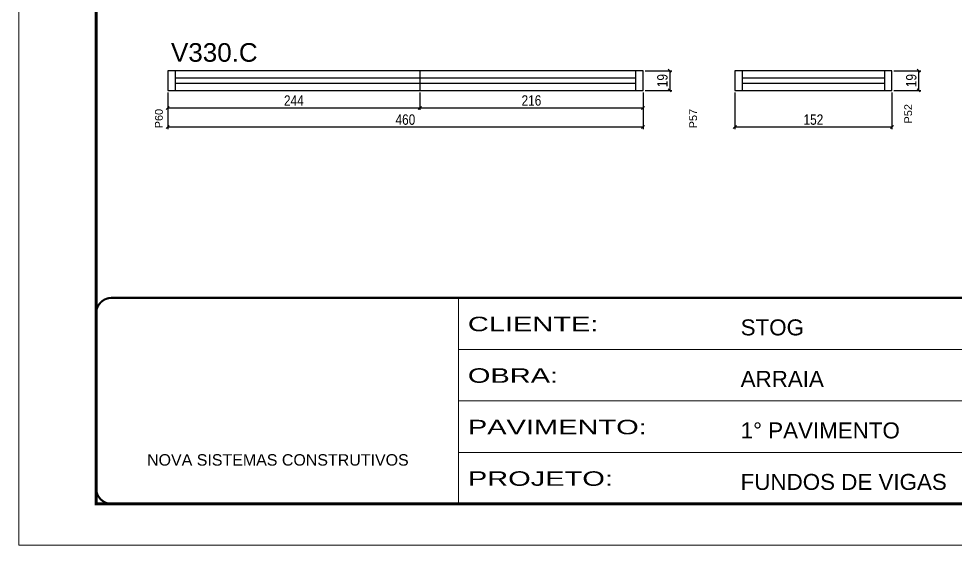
# Model space of a CAD drawing. Extents: x -3394 to 16474, y 3662 to 14397.
# Drawn here: x 9027 to 9934, y 11049 to 11559 of the extents above; entities that cross this region are included whole.
import ezdxf

# ---------------------------------------------------------------- set-up
doc = ezdxf.new("R2010")
doc.units = 0
doc.linetypes.add('CONTINUO', pattern=[0])
doc.linetypes.add('DASHED', pattern=[0.75, 0.5, -0.25])
doc.layers.get('0').update_dxf_attribs({"linetype": 'CONTINUOUS'})
doc.layers.get('Defpoints').update_dxf_attribs({"linetype": 'CONTINUOUS'})
for name, color, linetype in [('COTA', 241, 'CONTINUOUS'), ('NOMENCLATURA', 7, 'CONTINUOUS'), ('Painéis', 200, 'CONTINUOUS'), ('SARR_2.2x7', 40, 'CONTINUOUS')]:
    doc.layers.add(name, color=color, linetype=linetype)
doc.layers.add('Folhas', color=255, linetype='CONTINUOUS', lineweight=9)
doc.layers.add('SARRAFO DE PRESSAO', color=251, linetype='DASHED', lineweight=9)
doc.styles.add('ARIAL', font='arial.ttf')
doc.styles.add('COTA TECNICA', font='techl___.ttf', dxfattribs={"height": 10})
doc.styles.add('Tecnologia', font='')
doc.styles.get('Tecnologia').set_extended_font_data('Forgotten Futurist')
doc.dimstyles.new('PAINEL', dxfattribs={"dimtxt": 10, "dimasz": 3, "dimexe": 3, "dimexo": 3, "dimgap": 3, "dimtad": 1, "dimdec": 1, "dimzin": 12, "dimdsep": 46, "dimtxsty": 'COTA TECNICA', "dimblk1": 'OBLIQUE', "dimblk2": 'OBLIQUE', "dimsah": 1, "dimcen": 0.9, "dimclrd": 4, "dimclre": 4, "dimclrt": 240, "dimadec": 1, "dimazin": 3, "dimtfac": 1, "dimtdec": 1, "dimtmove": 0, "dimatfit": 3, "dimfxl": 1, "dimtolj": 1, "dimtzin": 12, "dimarcsym": 0})

# ---------------------------------------------------------------- blocks, each defined once
blk = doc.blocks.new('9999999999')
at = {"color": 30, "linetype": 'CONTINUO'}
for p, q in [((98564.56, 34230.21), (98564.56, 34429.45)), ((98564.56, 34379.64), (99583.98, 34379.64)), ((98564.56, 34329.83), (99487.98, 34329.83)), ((98564.56, 34280.02), (99487.98, 34280.02))]:
    blk.add_line(p, q, dxfattribs=at)
at = {"color": 30, "linetype": 'CONTINUO', "const_width": 2}
blk.add_lwpolyline([(99583.98, 34230.21), (99583.98, 34414.45, 0.414214), (99568.98, 34429.45), (98228.98, 34429.45, 0.414214), (98213.98, 34414.45), (98213.98, 34245.21, 0.414214), (98228.98, 34230.21), (99583.98, 34230.21)], format="xyb", dxfattribs=at)
at = {"layer": 'Folhas'}
blk.add_lwpolyline([(98138.98, 34190.21), (99623.98, 34190.21), (99623.98, 35240.21), (98138.98, 35240.21)], close=True, dxfattribs=at)
at = {"layer": 'Folhas', "color": 30, "const_width": 3}
blk.add_lwpolyline([(98213.98, 34230.21), (99583.98, 34230.21), (99583.98, 35200.21), (98213.98, 35200.21)], close=True, dxfattribs=at)
at = {"color": 7, "linetype": 'Continuous', "ltscale": 5, "style": 'ARIAL'}
for s, height, p in [('STOG', 15.483, (98837.68, 34393.13)), ('ARRAIA', 15.483, (98837.68, 34343.32)), ('1° PAVIMENTO', 15.4829, (98837.68, 34293.51)), ('NOVA SISTEMAS CONSTRUTIVOS', 11.0592, (98263.19, 34267.21)), ('FUNDOS DE VIGAS', 15.4829, (98837.68, 34243.7))]:
    blk.add_text(s, height=height, dxfattribs=at).set_placement(p)
at = {"layer": 'Folhas', "color": 7, "style": 'Tecnologia', "width": 1.5}
for s, p in [('CLIENTE:', (98573.65, 34397.17)), ('OBRA:', (98573.65, 34347.31)), ('PAVIMENTO:', (98573.65, 34297.5)), ('PROJETO:', (98573.65, 34247.69))]:
    blk.add_text(s, height=14, dxfattribs=at).set_placement(p)
blk = doc.blocks.new('_Oblique')
at = {"color": 0, "linetype": 'ByBlock', "lineweight": -2}
blk.add_line((-0.5, -0.5), (0.5, 0.5), dxfattribs=at)
blk = doc.blocks.new('*D304')
at = {"layer": 'COTA', "color": 4, "linetype": 'Continuous', "lineweight": -2, "transparency": 16777216}
for p, q in [((9633.41, 11508.22), (9659.28, 11508.22)), ((9657.28, 11508.22), (9657.28, 11489.22)), ((9633.41, 11489.22), (9659.28, 11489.22))]:
    blk.add_line(p, q, dxfattribs=at)
at = {"layer": 'Defpoints', "color": 0, "linetype": 'Continuous', "transparency": 16777216}
for p in [(9631.41, 11508.22), (9631.41, 11489.22), (9657.28, 11489.22)]:
    blk.add_point(p, dxfattribs=at)
at = {"layer": 'COTA', "color": 4, "linetype": 'Continuous', "lineweight": -2, "transparency": 16777216, "xscale": 3, "yscale": 3, "zscale": 3}
for p, rotation in [((9657.28, 11508.22), 90), ((9657.28, 11489.22), 270)]:
    blk.add_blockref('_Oblique', p, dxfattribs=dict(at, rotation=rotation))
at = {"layer": 'COTA', "color": 240, "linetype": 'Continuous', "transparency": 16777216, "insert": (9650.19, 11498.72), "char_height": 10, "attachment_point": 5, "rotation": 90, "style": 'COTA TECNICA'}
blk.add_mtext('\\A1;19', dxfattribs=at)
blk = doc.blocks.new('*D305')
at = {"layer": 'COTA', "color": 4, "linetype": 'Continuous', "lineweight": -2, "transparency": 16777216}
for p, q in [((9171.45, 11487.22), (9171.45, 11451.84)), ((9631.41, 11487.22), (9631.41, 11451.84)), ((9631.41, 11453.84), (9171.45, 11453.84))]:
    blk.add_line(p, q, dxfattribs=at)
at = {"layer": 'Defpoints', "color": 0, "linetype": 'Continuous', "transparency": 16777216}
for p in [(9171.45, 11489.22), (9631.41, 11489.22), (9171.45, 11453.84)]:
    blk.add_point(p, dxfattribs=at)
at = {"layer": 'COTA', "color": 4, "linetype": 'Continuous', "lineweight": -2, "transparency": 16777216, "xscale": 3, "yscale": 3, "zscale": 3, "rotation": 180}
blk.add_blockref('_Oblique', (9171.45, 11453.84), dxfattribs=at)
at = {"layer": 'COTA', "color": 4, "linetype": 'Continuous', "lineweight": -2, "transparency": 16777216, "xscale": 3, "yscale": 3, "zscale": 3}
blk.add_blockref('_Oblique', (9631.41, 11453.84), dxfattribs=at)
at = {"layer": 'COTA', "color": 240, "linetype": 'Continuous', "transparency": 16777216, "insert": (9401.43, 11460.94), "char_height": 10, "attachment_point": 5, "style": 'COTA TECNICA'}
blk.add_mtext('\\A1;460', dxfattribs=at)
blk = doc.blocks.new('*D306')
at = {"layer": 'COTA', "color": 4, "linetype": 'Continuous', "lineweight": -2, "transparency": 16777216}
for p, q in [((9171.45, 11487.22), (9171.45, 11470.31)), ((9415.45, 11487.22), (9415.45, 11470.31)), ((9171.45, 11472.31), (9415.45, 11472.31))]:
    blk.add_line(p, q, dxfattribs=at)
at = {"layer": 'Defpoints', "color": 0, "linetype": 'Continuous', "transparency": 16777216}
for p in [(9171.45, 11489.22), (9415.45, 11489.22), (9415.45, 11472.31)]:
    blk.add_point(p, dxfattribs=at)
at = {"layer": 'COTA', "color": 4, "linetype": 'Continuous', "lineweight": -2, "transparency": 16777216, "xscale": 3, "yscale": 3, "zscale": 3, "rotation": 180}
blk.add_blockref('_Oblique', (9171.45, 11472.31), dxfattribs=at)
at = {"layer": 'COTA', "color": 4, "linetype": 'Continuous', "lineweight": -2, "transparency": 16777216, "xscale": 3, "yscale": 3, "zscale": 3}
blk.add_blockref('_Oblique', (9415.45, 11472.31), dxfattribs=at)
at = {"layer": 'COTA', "color": 240, "linetype": 'Continuous', "transparency": 16777216, "insert": (9293.45, 11479.39), "char_height": 10, "attachment_point": 5, "style": 'COTA TECNICA'}
blk.add_mtext('\\A1;244', dxfattribs=at)
blk = doc.blocks.new('*D307')
at = {"layer": 'COTA', "color": 4, "linetype": 'Continuous', "lineweight": -2, "transparency": 16777216}
for p, q in [((9415.45, 11487.22), (9415.45, 11470.31)), ((9631.41, 11487.22), (9631.41, 11470.31)), ((9415.45, 11472.31), (9631.41, 11472.31))]:
    blk.add_line(p, q, dxfattribs=at)
at = {"layer": 'Defpoints', "color": 0, "linetype": 'Continuous', "transparency": 16777216}
for p in [(9415.45, 11489.22), (9631.41, 11489.22), (9631.41, 11472.31)]:
    blk.add_point(p, dxfattribs=at)
at = {"layer": 'COTA', "color": 4, "linetype": 'Continuous', "lineweight": -2, "transparency": 16777216, "xscale": 3, "yscale": 3, "zscale": 3, "rotation": 180}
blk.add_blockref('_Oblique', (9415.45, 11472.31), dxfattribs=at)
at = {"layer": 'COTA', "color": 4, "linetype": 'Continuous', "lineweight": -2, "transparency": 16777216, "xscale": 3, "yscale": 3, "zscale": 3}
blk.add_blockref('_Oblique', (9631.41, 11472.31), dxfattribs=at)
at = {"layer": 'COTA', "color": 240, "linetype": 'Continuous', "transparency": 16777216, "insert": (9523.43, 11479.42), "char_height": 10, "attachment_point": 5, "style": 'COTA TECNICA'}
blk.add_mtext('\\A1;216', dxfattribs=at)
blk = doc.blocks.new('*D308')
at = {"layer": 'COTA', "color": 4, "linetype": 'Continuous', "lineweight": -2, "transparency": 16777216}
for p, q in [((9874.28, 11508.22), (9900.15, 11508.22)), ((9898.15, 11508.22), (9898.15, 11489.22)), ((9874.28, 11489.22), (9900.15, 11489.22))]:
    blk.add_line(p, q, dxfattribs=at)
at = {"layer": 'Defpoints', "color": 0, "linetype": 'Continuous', "transparency": 16777216}
for p in [(9872.28, 11508.22), (9872.28, 11489.22), (9898.15, 11489.22)]:
    blk.add_point(p, dxfattribs=at)
at = {"layer": 'COTA', "color": 4, "linetype": 'Continuous', "lineweight": -2, "transparency": 16777216, "xscale": 3, "yscale": 3, "zscale": 3}
for p, rotation in [((9898.15, 11508.22), 90), ((9898.15, 11489.22), 270)]:
    blk.add_blockref('_Oblique', p, dxfattribs=dict(at, rotation=rotation))
at = {"layer": 'COTA', "color": 240, "linetype": 'Continuous', "transparency": 16777216, "insert": (9891.06, 11498.72), "char_height": 10, "attachment_point": 5, "rotation": 90, "style": 'COTA TECNICA'}
blk.add_mtext('\\A1;19', dxfattribs=at)
blk = doc.blocks.new('*D309')
at = {"layer": 'COTA', "color": 4, "linetype": 'Continuous', "lineweight": -2, "transparency": 16777216}
for p, q in [((9720.31, 11487.22), (9720.31, 11451.84)), ((9872.28, 11487.22), (9872.28, 11451.84)), ((9872.28, 11453.84), (9720.31, 11453.84))]:
    blk.add_line(p, q, dxfattribs=at)
at = {"layer": 'Defpoints', "color": 0, "linetype": 'Continuous', "transparency": 16777216}
for p in [(9720.31, 11489.22), (9872.28, 11489.22), (9720.31, 11453.84)]:
    blk.add_point(p, dxfattribs=at)
at = {"layer": 'COTA', "color": 4, "linetype": 'Continuous', "lineweight": -2, "transparency": 16777216, "xscale": 3, "yscale": 3, "zscale": 3, "rotation": 180}
blk.add_blockref('_Oblique', (9720.31, 11453.84), dxfattribs=at)
at = {"layer": 'COTA', "color": 4, "linetype": 'Continuous', "lineweight": -2, "transparency": 16777216, "xscale": 3, "yscale": 3, "zscale": 3}
blk.add_blockref('_Oblique', (9872.28, 11453.84), dxfattribs=at)
at = {"layer": 'COTA', "color": 240, "linetype": 'Continuous', "transparency": 16777216, "insert": (9796.3, 11460.95), "char_height": 10, "attachment_point": 5, "style": 'COTA TECNICA'}
blk.add_mtext('\\A1;152', dxfattribs=at)

msp = doc.modelspace()

# ---------------------------------------------------------------- linework, layer by layer
at = {"layer": 'Painéis', "linetype": 'Continuous'}
for p, q in [((9631.41, 11508.22), (9171.45, 11508.22)), ((9171.45, 11508.22), (9171.45, 11489.22)), ((9415.45, 11508.22), (9415.45, 11489.22)), ((9631.41, 11489.22), (9631.41, 11508.22)), ((9171.45, 11489.22), (9631.41, 11489.22))]:
    msp.add_line(p, q, dxfattribs=at)
msp.add_lwpolyline([(9720.31, 11489.22), (9872.28, 11489.22), (9872.28, 11508.22), (9720.31, 11508.22)], close=True, dxfattribs=at)
at = {"layer": 'SARR_2.2x7', "ltscale": 25}
for p, q in [((9178.45, 11508.22), (9178.45, 11489.22)), ((9624.41, 11489.22), (9624.41, 11508.22)), ((9727.31, 11508.22), (9727.31, 11489.22)), ((9865.28, 11489.22), (9865.28, 11508.22)), ((9415.45, 11501.22), (9178.45, 11501.22)), ((9178.45, 11496.22), (9415.45, 11496.22)), ((9624.41, 11501.22), (9415.45, 11501.22)), ((9415.45, 11496.22), (9624.41, 11496.22)), ((9865.28, 11501.22), (9727.31, 11501.22)), ((9727.31, 11496.22), (9865.28, 11496.22))]:
    msp.add_line(p, q, dxfattribs=at)

# ---------------------------------------------------------------- block references
at = {"layer": 'SARRAFO DE PRESSAO', "color": 6, "linetype": 'ByBlock'}
msp.add_blockref('9999999999', (-89111.77, -23140.8), dxfattribs=at)

# ---------------------------------------------------------------- texts
at = {"layer": 'NOMENCLATURA', "linetype": 'Continuous', "style": 'ARIAL'}
msp.add_text('V330.C', height=18, dxfattribs=at).set_placement((9174.57, 11516.94))
for s, p in [('P52', (9891.8, 11457.22)), ('P60', (9166.62, 11452.55)), ('P57', (9683.71, 11452.55))]:
    msp.add_text(s, height=7.567, rotation=90, dxfattribs=at).set_placement(p)

# ---------------------------------------------------------------- dimensions: what is measured, and where the dimension line sits
at = {"layer": 'COTA', "linetype": 'Continuous'}
for base, p1, p2, picture, middle in [((9657.28, 11489.22), (9631.41, 11508.22), (9631.41, 11489.22), '*D304', (9650.19, 11498.72)), ((9898.15, 11489.22), (9872.28, 11508.22), (9872.28, 11489.22), '*D308', (9891.06, 11498.72))]:
    dim = msp.add_linear_dim(base=base, p1=p1, p2=p2, angle=90, dimstyle='PAINEL', override={"dimexe": 2, "dimexo": 2, "dimgap": 2, "dimadec": 8, "dimtix": 1, "dimatfit": 2, "dimldrblk": 'Oblique'}, dxfattribs=at)
    dim.commit()
    dim.dimension.update_dxf_attribs({"geometry": picture, "text_midpoint": middle})
for base, p1, p2, override, picture, middle in [((9171.45, 11453.84), (9631.41, 11489.22), (9171.45, 11489.22), {"dimexe": 2, "dimexo": 2, "dimgap": 2, "dimadec": 8, "dimtix": 1, "dimatfit": 2, "dimldrblk": 'Oblique'}, '*D305', (9401.43, 11460.94)), ((9415.45, 11472.31), (9171.45, 11489.22), (9415.45, 11489.22), {"dimexe": 2, "dimexo": 2, "dimgap": 2, "dimadec": 8, "dimtix": 1, "dimatfit": 2, "dimldrblk": 'Oblique'}, '*D306', (9293.45, 11479.39)), ((9631.41, 11472.31), (9415.45, 11489.22), (9631.41, 11489.22), {"dimexe": 2, "dimexo": 2, "dimgap": 2, "dimadec": 8, "dimtix": 1, "dimtmove": 1, "dimatfit": 2, "dimldrblk": 'Oblique'}, '*D307', (9523.43, 11479.42)), ((9720.31, 11453.84), (9872.28, 11489.22), (9720.31, 11489.22), {"dimexe": 2, "dimexo": 2, "dimgap": 2, "dimadec": 8, "dimtix": 1, "dimatfit": 2, "dimldrblk": 'Oblique'}, '*D309', (9796.3, 11460.95))]:
    dim = msp.add_linear_dim(base=base, p1=p1, p2=p2, dimstyle='PAINEL', override=override, dxfattribs=at)
    dim.commit()
    dim.dimension.update_dxf_attribs({"geometry": picture, "text_midpoint": middle})

doc.saveas('drawing.dxf')
